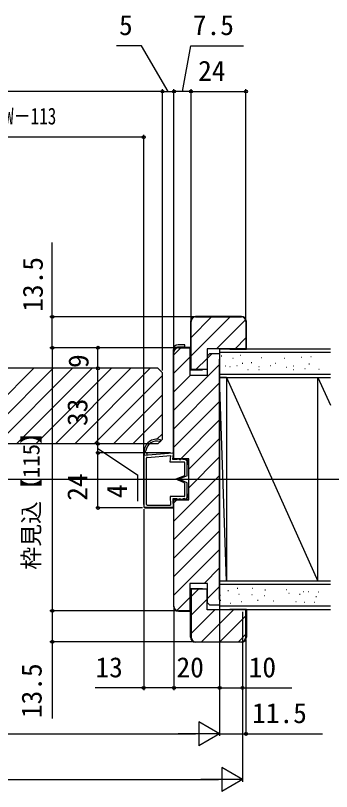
# Model space of a CAD drawing. Units: millimetres, scale not verified. Extents: x -525 to 525, y -783 to 779.
# Drawn here: x 176.7 to 314.9, y -19.6 to 319.5 of the extents above; entities that cross this region are included whole.
import ezdxf
from ezdxf.enums import TextEntityAlignment as Align

# ---------------------------------------------------------------- set-up
doc = ezdxf.new("R2010")
doc.units = ezdxf.units.MM
doc.header["$LTSCALE"] = 4
for name, color, linetype in [('0-4_YKK_12', 2, 'Continuous'), ('0-5_YKK_13', 4, 'Continuous'), ('0-7_YKK_D', 6, 'Continuous'), ('0-9_YSS_K', 3, 'Continuous'), ('0-A_YSS_KE', 3, 'Continuous')]:
    doc.layers.add(name, color=color, linetype=linetype)
doc.styles.add('ＭＳ ゴシック', font='')
doc.styles.get('ＭＳ ゴシック').set_extended_font_data('MS Gothic')

msp = doc.modelspace()

# ---------------------------------------------------------------- linework, layer by layer
at = {"layer": '0-4_YKK_12'}
for p, q in [((238.999, 165.325), (153.999, 165.325)), ((153.999, 134.589), (184.734, 165.325)), ((160.22, 132.325), (193.22, 165.325)), ((168.705, 132.325), (201.705, 165.325)), ((177.19, 132.325), (210.19, 165.325)), ((185.676, 132.325), (218.676, 165.325)), ((194.161, 132.325), (227.161, 165.325)), ((202.646, 132.325), (235.646, 165.325)), ((240.999, 163.325), (238.999, 165.325)), ((240.999, 134.325), (240.999, 163.325)), ((211.131, 132.325), (240.999, 162.192)), ((219.617, 132.325), (240.999, 153.707)), ((228.102, 132.325), (240.999, 145.221)), ((238.584, 134.321), (240.999, 136.736)), ((238.999, 132.325), (153.999, 132.325)), ((240.999, 134.325), (238.999, 132.325)), ((232.799, 127.312), (232.799, 104.823)), ((-18.051, 116.825), (321.836, 116.825)), ((245.798, 104.853), (245.707, 107.35)), ((233.299, 104.323), (245.299, 104.323))]:
    msp.add_line(p, q, dxfattribs=at)
for centre, start, end in [((233.299, 104.823), 180, 270), ((245.299, 104.823), 270, 3.44813)]:
    msp.add_arc(centre, 0.5, start, end, dxfattribs=at)
at = {"layer": '0-5_YKK_13'}
for p, q in [((245.799, 172.325), (245.799, 173.525)), ((250.799, 174.525), (247.799, 174.525)), ((232.949, 128.823), (232.949, 127.323)), ((232.949, 127.323), (245.449, 128.323)), ((232.949, 104.823), (232.949, 127.323)), ((232.949, 104.823), (232.949, 126.859)), ((233.999, 105.823), (233.999, 126.085)), ((234.149, 128.029), (234.149, 127.419)), ((234.273, 126.384), (244.697, 127.204)), ((244.383, 124.373), (244.697, 127.204)), ((245.499, 125.423), (245.798, 127.952)), ((248.399, 125.423), (247.399, 125.823)), ((247.399, 125.823), (247.399, 125.423)), ((250.099, 125.423), (249.099, 125.823)), ((249.099, 125.823), (249.099, 125.423)), ((250.799, 125.823), (251.799, 124.823)), ((250.799, 125.823), (250.799, 125.423)), ((250.449, 124.373), (244.383, 124.373)), ((247.399, 125.423), (245.499, 125.423)), ((248.399, 125.423), (249.099, 125.423)), ((250.799, 125.423), (250.099, 125.423)), ((250.749, 118.636), (250.749, 124.073)), ((251.799, 118.323), (251.799, 124.823)), ((250.562, 118.358), (246.798, 116.823)), ((250.562, 115.288), (246.798, 116.823)), ((251.799, 118.323), (248.122, 116.823)), ((251.799, 115.323), (248.122, 116.823)), ((251.799, 108.823), (251.799, 115.323)), ((250.749, 109.573), (250.749, 115.01)), ((250.449, 109.273), (244.383, 109.273)), ((244.383, 109.273), (244.555, 105.523)), ((250.799, 107.823), (251.799, 108.823)), ((234.299, 105.523), (244.555, 105.523)), ((245.499, 108.223), (245.648, 104.844)), ((247.399, 108.223), (245.499, 108.223)), ((248.399, 108.223), (247.399, 107.823)), ((247.399, 107.823), (247.399, 108.223)), ((248.399, 108.223), (249.099, 108.223)), ((250.099, 108.223), (249.099, 107.823)), ((249.099, 107.823), (249.099, 108.223)), ((250.799, 108.223), (250.099, 108.223)), ((250.799, 107.823), (250.799, 108.223)), ((245.299, 104.473), (233.299, 104.473))]:
    msp.add_line(p, q, dxfattribs=at)
msp.add_lwpolyline([(250.799, 174.525), (250.799, 175.525), (247.799, 175.525)], dxfattribs=at)
for centre, radius, start, end in [((247.799, 173.525), 2, 90, 180), ((247.799, 173.525), 1, 90, 113.54302), ((238.449, 128.823), 5.5, 73.48217, 180), ((238.449, 128.823), 4.7, 73.48217, 173.85561), ((239.899, 133.713), 0.4, 253.48217, 0), ((239.899, 133.713), 0.4, 0, 73.48217), ((233.749, 128.823), 0.3, 116.88027, 262.81924), ((233.477, 129.358), 0.3, 296.88027, 353.85561), ((233.649, 128.029), 0.5, 0, 82.81924), ((234.299, 126.085), 0.3, 94.96974, 180), ((245.449, 127.973), 0.35, 356.55187, 90), ((250.449, 124.073), 0.3, 0, 90), ((250.449, 118.636), 0.3, 292.195, 0), ((250.449, 115.01), 0.3, 0, 67.805), ((250.449, 109.573), 0.3, 270, 0), ((234.299, 105.823), 0.3, 180, 270), ((233.299, 104.823), 0.35, 180, 270), ((245.299, 104.823), 0.35, 270, 3.44813)]:
    msp.add_arc(centre, radius, start, end, dxfattribs=at)
at = {"layer": '0-7_YKK_D'}
for p, q in [((240.999, 286.325), (63.999, 286.325)), ((240.999, 164.325), (240.999, 287.325)), ((240.999, 164.325), (240.999, 287.325)), ((240.999, 286.325), (245.999, 286.325)), ((245.999, 173.325), (245.999, 287.325)), ((245.999, 173.325), (245.999, 287.325)), ((253.499, 286.325), (245.999, 286.325)), ((253.499, 186.825), (253.499, 287.325)), ((253.499, 186.825), (253.499, 287.325)), ((253.499, 286.325), (277.499, 286.325)), ((277.499, 186.825), (277.499, 287.325)), ((232.799, 266.325), (118.199, 266.325)), ((232.799, 105.826), (232.799, 267.325)), ((254.499, 187.825), (191.799, 187.825)), ((246.999, 174.326), (191.799, 174.326)), ((246.999, 174.326), (191.799, 174.326)), ((192.799, 174.326), (192.799, 59.326)), ((246.799, 174.325), (211.799, 174.325)), ((212.799, 165.325), (212.799, 174.325)), ((237.224, 165.325), (211.799, 165.325)), ((236.499, 165.325), (211.799, 165.325)), ((212.799, 132.325), (212.799, 165.325)), ((229.86, 132.325), (211.799, 132.325)), ((230.86, 132.325), (211.799, 132.325)), ((212.799, 128.323), (212.799, 132.325)), ((244.449, 128.323), (211.799, 128.323)), ((244.449, 128.323), (211.799, 128.323)), ((212.799, 104.323), (212.799, 128.323)), ((232.299, 104.323), (211.799, 104.323)), ((232.799, 103.826), (232.799, 24.625)), ((246.999, 59.326), (191.799, 59.326)), ((246.999, 59.326), (191.799, 59.326)), ((245.999, 60.271), (245.999, 24.625)), ((245.999, 60.271), (245.999, 24.625)), ((265.999, 60.826), (265.999, 4.625)), ((265.999, 60.826), (265.999, 24.625)), ((265.999, 58.825), (265.999, 4.625)), ((275.999, 58.825), (275.999, 24.625)), ((265.999, 50.824), (265.999, 24.625)), ((275.999, 50.828), (275.999, -15.375)), ((254.499, 45.825), (191.799, 45.825)), ((277.498, 46.841), (277.498, 4.625)), ((265.999, 25.625), (245.999, 25.625)), ((265.999, 5.625), (256.905, 10.875)), ((256.905, 10.875), (256.905, 0.375)), ((49.499, 5.625), (255.499, 5.625)), ((265.999, 5.625), (247.812, 5.625)), ((265.999, 5.625), (256.905, 0.375)), ((275.999, -14.375), (266.905, -9.125)), ((266.905, -9.125), (266.905, -19.625)), ((39.499, -14.375), (265.499, -14.375)), ((275.999, -14.375), (257.812, -14.375)), ((275.999, -14.375), (266.905, -19.625))]:
    msp.add_line(p, q, dxfattribs=at)
for points in [[(243.499, 286.325), (231.838, 306.325), (220.883, 306.325)], [(249.749, 286.325), (253.462, 306.325), (276.417, 306.325)], [(192.799, 174.326), (192.799, 187.825), (192.799, 220.375)], [(212.799, 130.324), (230.096, 118.825), (230.096, 107.257)], [(192.799, 59.326), (192.799, 45.825), (192.799, 12.275)], [(245.999, 25.625), (232.799, 25.625), (211.521, 25.625)], [(265.999, 25.625), (275.999, 25.625), (297.549, 25.625)], [(265.999, 5.625), (277.498, 5.625), (311.048, 5.625)]]:
    msp.add_lwpolyline(points, dxfattribs=at)
for centre in [(240.999, 286.325), (240.999, 286.325), (245.999, 286.325), (245.999, 286.325), (253.499, 286.325), (253.499, 286.325), (277.499, 286.325), (232.799, 266.325), (192.799, 187.825), (192.799, 174.326), (192.799, 174.326), (212.799, 174.325), (212.799, 165.325), (212.799, 165.325), (212.799, 132.325), (212.799, 132.325), (212.799, 128.323), (212.799, 128.323), (212.799, 104.323), (192.799, 59.326), (192.799, 59.326), (192.799, 45.825), (232.799, 25.625), (245.999, 25.625), (245.999, 25.625), (265.999, 25.625), (265.999, 25.625), (275.999, 25.625), (277.498, 5.625)]:
    msp.add_circle(centre, 0.637, dxfattribs=at)
at = {"layer": '0-9_YSS_K'}
for p, q in [((253.499, 178.838), (262.485, 187.825)), ((253.499, 170.756), (270.567, 187.825)), ((264.65, 173.825), (277.366, 186.541)), ((272.732, 173.825), (277.499, 178.591)), ((245.999, 171.256), (249.069, 174.326)), ((265.999, 173.825), (314.428, 173.825)), ((265.999, 173.825), (265.999, 161.325)), ((245.999, 163.174), (252.999, 170.174)), ((255.65, 164.825), (260.499, 169.674)), ((260.699, 169.792), (262.733, 171.826)), ((265.999, 172.325), (314.428, 172.325)), ((266.942, 170.625), (266.742, 170.625)), ((271.918, 169.578), (271.718, 169.578)), ((275.323, 170.887), (275.123, 170.887)), ((284.489, 169.84), (284.289, 169.84)), ((294.536, 169.578), (294.336, 169.578)), ((301.869, 170.102), (301.669, 170.102)), ((306.059, 170.364), (305.859, 170.364)), ((245.999, 147.01), (265.999, 167.01)), ((265.999, 64.325), (265.999, 169.325)), ((268.591, 166.243), (268.391, 166.243)), ((273.714, 166.448), (273.514, 166.448)), ((276.108, 167.483), (275.908, 167.483)), ((280.066, 167.678), (279.866, 167.678)), ((288.467, 166.448), (288.267, 166.448)), ((290.476, 167.473), (290.276, 167.473)), ((298.319, 166.243), (298.119, 166.243)), ((305.286, 167.063), (305.086, 167.063)), ((265.999, 162.825), (314.428, 162.825)), ((270.64, 166.039), (270.44, 166.039)), ((278.465, 164.602), (278.265, 164.602)), ((283.344, 166.039), (283.144, 166.039)), ((283.344, 164.604), (283.144, 164.604)), ((295.245, 165.629), (295.045, 165.629)), ((298.319, 164.604), (298.119, 164.604)), ((303.44, 165.126), (303.24, 165.126)), ((309.589, 164.809), (309.389, 164.809)), ((245.999, 155.092), (253.233, 162.326)), ((265.999, 161.325), (314.428, 161.325)), ((268.999, 161.325), (265.999, 161.325)), ((268.999, 161.325), (308.999, 72.325)), ((268.999, 161.325), (268.999, 72.325)), ((308.999, 72.325), (308.999, 161.325)), ((308.999, 161.325), (314.428, 149.244)), ((245.999, 138.927), (265.999, 158.927)), ((245.999, 130.845), (265.999, 150.845)), ((249.062, 125.826), (265.999, 142.763)), ((252.499, 121.181), (265.999, 134.681)), ((252.499, 113.099), (265.999, 126.599)), ((245.999, 98.516), (265.999, 118.516)), ((245.999, 90.434), (265.999, 110.434)), ((245.999, 106.599), (247.226, 107.826)), ((245.999, 82.352), (265.999, 102.352)), ((245.999, 74.27), (265.999, 94.27)), ((245.999, 66.187), (265.999, 86.187)), ((259.22, 71.326), (265.999, 78.105)), ((314.428, 72.325), (265.999, 72.325)), ((253.499, 65.52), (256.803, 68.825)), ((260.699, 64.723), (265.999, 70.023)), ((314.428, 70.825), (265.999, 70.825)), ((269.821, 68.094), (269.621, 68.094)), ((273.919, 69.118), (273.719, 69.118)), ((280.429, 69.151), (280.229, 69.151)), ((286.008, 68.299), (285.808, 68.299)), ((295.45, 68.504), (295.25, 68.504)), ((247.334, 59.44), (252.999, 65.105)), ((253.499, 57.438), (260.499, 64.438)), ((266.337, 66.045), (266.137, 66.045)), ((274.533, 66.455), (274.333, 66.455)), ((280.271, 66.25), (280.071, 66.25)), ((285.803, 65.84), (285.603, 65.84)), ((296.475, 66.864), (296.275, 66.864)), ((301.188, 66.455), (300.988, 66.455)), ((302.827, 67.684), (302.627, 67.684)), ((304.876, 67.684), (304.676, 67.684)), ((308.35, 65.419), (308.15, 65.419)), ((309.384, 67.479), (309.184, 67.479)), ((265.884, 61.826), (265.999, 61.941)), ((265.999, 64.325), (265.999, 51.824)), ((314.428, 61.325), (265.999, 61.325)), ((266.484, 63.848), (266.284, 63.848)), ((270.936, 62.538), (270.736, 62.538)), ((272.902, 61.475), (272.902, 61.275)), ((275.716, 63.324), (275.516, 63.324)), ((282.786, 63.782), (282.586, 63.782)), ((289.726, 63.52), (289.526, 63.52)), ((299.544, 63.216), (299.344, 63.216)), ((303.178, 63.019), (302.978, 63.019)), ((307.499, 62.931), (307.299, 62.931)), ((253.499, 49.356), (263.968, 59.825)), ((258.05, 45.825), (272.05, 59.825)), ((314.428, 59.825), (265.999, 59.825)), ((266.132, 45.825), (277.499, 57.191)), ((274.214, 45.825), (277.499, 49.109))]:
    msp.add_line(p, q, dxfattribs=at)
for points in [[(268.999, 161.325), (268.999, 72.325), (265.999, 161.325), (265.999, 72.325)], [(268.999, 72.325), (265.999, 72.325), (265.999, 59.825)]]:
    msp.add_lwpolyline(points, dxfattribs=at)
at = {"layer": '0-A_YSS_KE'}
for p, q in [((275.499, 188.025), (255.499, 188.025)), ((255.499, 187.825), (275.499, 187.825)), ((245.799, 125.925), (245.799, 172.325)), ((255.499, 45.825), (275.499, 45.825)), ((275.499, 45.625), (255.499, 45.625))]:
    msp.add_line(p, q, dxfattribs=at)
for points in [[(253.299, 185.825), (253.299, 164.625), (258.499, 164.625), (258.499, 164.825)], [(260.499, 164.825), (253.499, 164.825), (253.499, 185.825)], [(277.499, 185.825), (277.499, 173.825), (260.499, 173.825), (260.499, 164.825)], [(270.499, 173.825), (270.499, 173.625), (277.699, 173.625), (277.699, 185.825)], [(247.999, 174.526), (253.199, 174.526), (253.199, 167.526), (252.999, 167.526)], [(247.999, 174.326), (252.999, 174.326), (252.999, 162.326), (260.699, 162.326), (260.699, 170.826), (261.699, 171.826), (265.999, 171.826)], [(252.499, 123.126), (252.299, 123.126), (252.299, 125.626), (245.799, 125.626), (245.799, 172.326)], [(245.999, 61.326), (245.999, 107.826), (252.499, 107.826), (252.499, 125.826), (245.999, 125.826), (245.999, 172.326)], [(265.999, 171.826), (265.999, 61.826), (261.699, 61.826), (260.699, 62.826), (260.699, 71.326), (252.999, 71.326), (252.999, 59.326), (247.999, 59.326)], [(252.499, 110.526), (252.299, 110.526), (252.299, 108.026), (245.799, 108.026), (245.799, 61.326)], [(253.299, 47.825), (253.299, 69.025), (258.499, 69.025), (258.499, 68.825)], [(260.499, 68.825), (253.499, 68.825), (253.499, 47.825)], [(277.499, 47.825), (277.499, 59.825), (260.499, 59.825), (260.499, 68.825)], [(247.999, 59.126), (253.199, 59.126), (253.199, 66.126), (252.999, 66.126)], [(270.499, 59.825), (270.499, 60.025), (277.699, 60.025), (277.699, 47.825)]]:
    msp.add_lwpolyline(points, dxfattribs=at)
for centre, radius, start, end in [((255.499, 185.825), 2.2, 90, 180), ((255.499, 185.825), 2, 90, 180), ((275.499, 185.825), 2.2, 0, 90), ((275.499, 185.825), 2, 0, 90), ((247.999, 172.326), 2.2, 90.00001, 179.99999), ((247.999, 172.326), 2, 90.00001, 179.99999), ((247.999, 61.326), 2.2, 180.00001, 269.99999), ((247.999, 61.326), 2, 180.00001, 269.99999), ((255.499, 47.825), 2.2, 180, 270), ((255.499, 47.825), 2, 180, 270), ((275.499, 47.825), 2, 270, 0), ((275.499, 47.825), 2.2, 270, 0)]:
    msp.add_arc(centre, radius, start, end, dxfattribs=at)

# ---------------------------------------------------------------- texts
at = {"layer": '0-7_YKK_D', "style": 'ＭＳ ゴシック'}
for s, p in [('5', (221.997, 308.325)), ('7.5', (254.303, 308.325)), ('24', (256.601, 288.325)), ('13', (211.68, 27.625)), ('20', (247.135, 27.625)), ('10', (278.708, 27.625)), ('11.5', (280.208, 7.625))]:
    msp.add_text(s, height=8.798, dxfattribs=at).set_placement(p, align=Align.BOTTOM_LEFT)
at = {"layer": '0-7_YKK_D', "style": 'ＭＳ ゴシック', "width": 0.75}
msp.add_text('有効開口寸法＝W－113', height=7.331, dxfattribs=at).set_placement((119.611, 269.688), align=Align.BOTTOM_LEFT)
at = {"layer": '0-7_YKK_D', "style": 'ＭＳ ゴシック'}
for s, height, p in [('13.5', 8.798, (191.299, 190.034)), ('9', 8.798, (211.299, 165.461)), ('33', 8.798, (210.799, 140.097)), ('枠見込【115】', 7.331, (189.435, 77.309)), ('24', 8.798, (210.799, 107.425)), ('4', 8.798, (228.096, 108.643)), ('13.5', 8.798, (190.799, 12.434))]:
    msp.add_text(s, height=height, rotation=90, dxfattribs=at).set_placement(p, align=Align.BOTTOM_LEFT)

doc.saveas('drawing.dxf')
